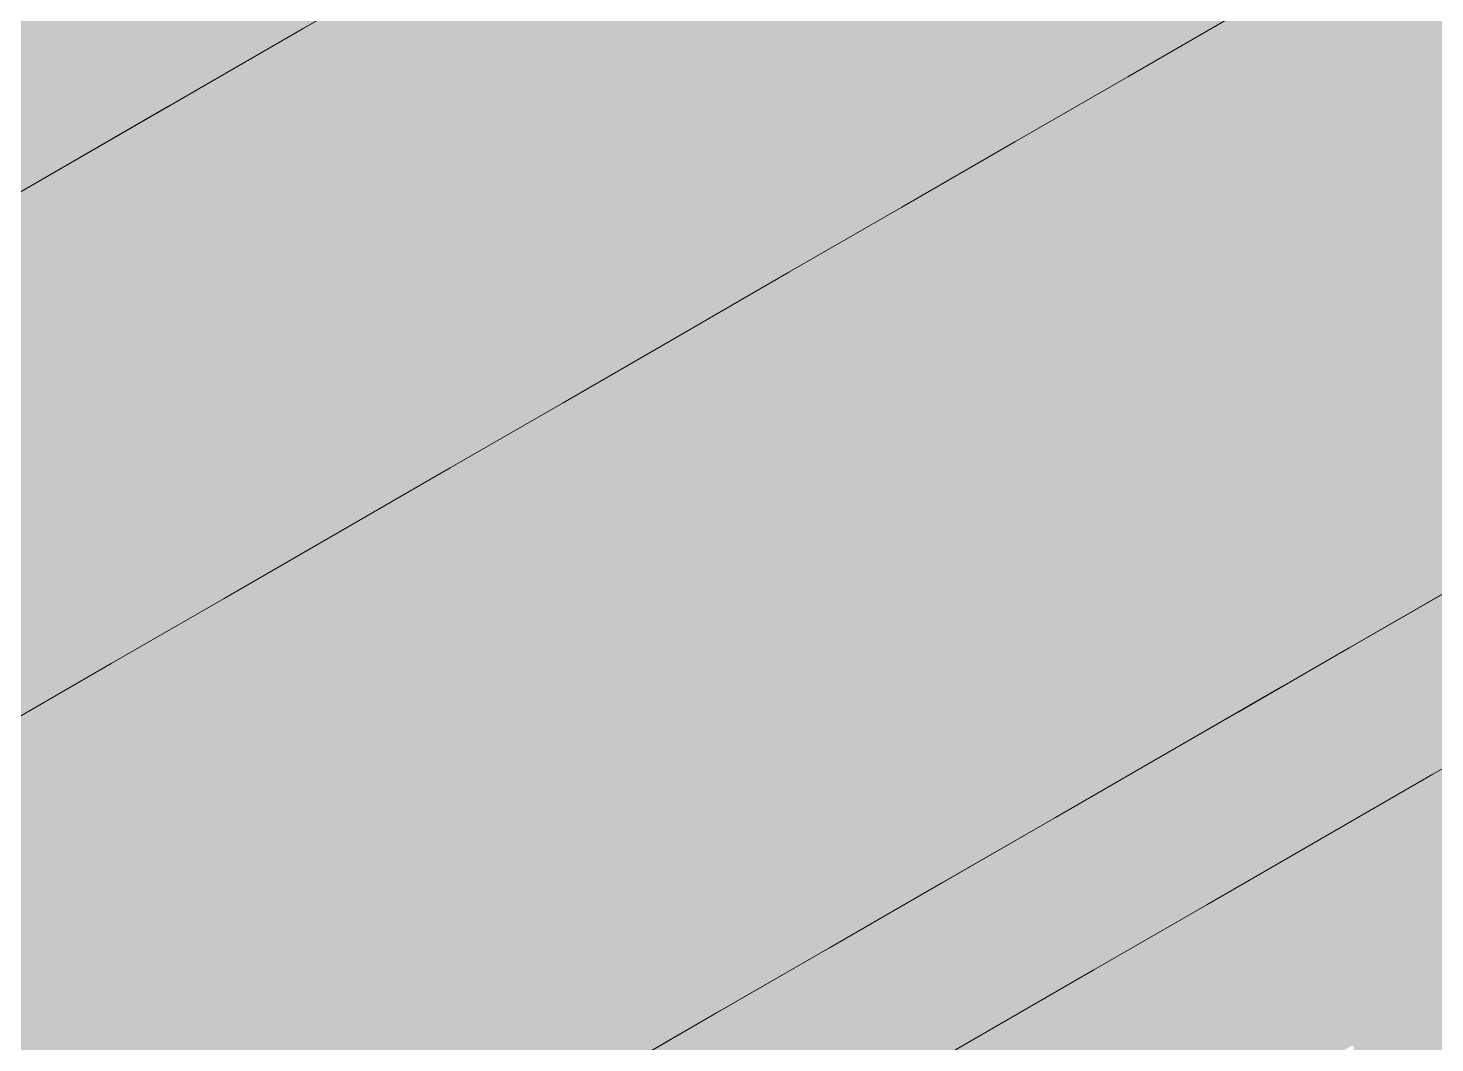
# Model space of a CAD drawing. Header units: metres. Extents: x 0 to 8.41, y 0 to 5.94.
# Drawn here: x 2.4008 to 2.5618, y 2.2805 to 2.3966 of the extents above; entities that cross this region are included whole.
import ezdxf

# ---------------------------------------------------------------- set-up
doc = ezdxf.new("R2010")
doc.units = ezdxf.units.M
doc.header["$LTSCALE"] = 0.25
doc.layers.add('ISO-3D', color=7, linetype='CONTINUOUS', lineweight=13)
doc.layers.add('ISO-3D-ARISTAS', color=250, linetype='CONTINUOUS', lineweight=13)

msp = doc.modelspace()

# ---------------------------------------------------------------- linework, layer by layer
at = {"layer": 'ISO-3D', "true_color": 0x7f7e7a}
for points in [[(2.51384, 2.40367), (2.50114, 2.39633), (2.51384, 2.41867), (2.50114, 2.41133)], [(2.42493, 2.39733), (2.41222, 2.39), (2.42493, 2.41233), (2.41222, 2.405)], [(2.45033, 2.397), (2.43763, 2.38967), (2.45033, 2.412), (2.43763, 2.40467)], [(2.47573, 2.39667), (2.46303, 2.38933), (2.47573, 2.41167), (2.46303, 2.40433)], [(2.50114, 2.39633), (2.48843, 2.389), (2.50114, 2.41133), (2.48843, 2.404)], [(2.52654, 2.39671), (2.51384, 2.38938), (2.52654, 2.411), (2.51384, 2.40367)], [(2.55194, 2.3971), (2.53924, 2.38976), (2.55194, 2.41138), (2.53924, 2.40405)], [(2.41222, 2.39), (2.39952, 2.38267), (2.41222, 2.405), (2.39952, 2.39767)], [(2.43763, 2.38967), (2.42493, 2.38233), (2.43763, 2.40467), (2.42493, 2.39733)], [(2.46303, 2.38933), (2.45033, 2.382), (2.46303, 2.40433), (2.45033, 2.397)], [(2.48843, 2.389), (2.47573, 2.38167), (2.48843, 2.404), (2.47573, 2.39667)], [(2.51384, 2.38938), (2.50114, 2.38205), (2.51384, 2.40367), (2.50114, 2.39633)], [(2.53924, 2.38976), (2.52654, 2.38243), (2.53924, 2.40405), (2.52654, 2.39671)], [(2.56464, 2.39014), (2.55194, 2.38281), (2.56464, 2.40443), (2.55194, 2.3971)], [(2.42493, 2.38233), (2.41222, 2.375), (2.42493, 2.39733), (2.41222, 2.39)], [(2.45033, 2.382), (2.43763, 2.37467), (2.45033, 2.397), (2.43763, 2.38967)], [(2.47573, 2.38167), (2.46303, 2.37433), (2.47573, 2.39667), (2.46303, 2.38933)], [(2.50114, 2.38205), (2.48843, 2.37471), (2.50114, 2.39633), (2.48843, 2.389)], [(2.52654, 2.38243), (2.51384, 2.3751), (2.52654, 2.39671), (2.51384, 2.38938)], [(2.55194, 2.38281), (2.53924, 2.37548), (2.55194, 2.3971), (2.53924, 2.38976)], [(2.41222, 2.375), (2.39952, 2.36767), (2.41222, 2.39), (2.39952, 2.38267)], [(2.43763, 2.37467), (2.42493, 2.36733), (2.43763, 2.38967), (2.42493, 2.38233)], [(2.46303, 2.37433), (2.45033, 2.367), (2.46303, 2.38933), (2.45033, 2.382)], [(2.51384, 2.3751), (2.50114, 2.36776), (2.51384, 2.38938), (2.50114, 2.38205)], [(2.53924, 2.37548), (2.52654, 2.36814), (2.53924, 2.38976), (2.52654, 2.38243)], [(2.56464, 2.37586), (2.55194, 2.36852), (2.56464, 2.39014), (2.55194, 2.38281)], [(2.48843, 2.37471), (2.47573, 2.36738), (2.48843, 2.389), (2.47573, 2.38167)], [(2.55194, 2.36852), (2.53924, 2.36119), (2.55194, 2.38281), (2.53924, 2.37548)], [(2.42493, 2.36733), (2.41222, 2.36), (2.42493, 2.38233), (2.41222, 2.375)], [(2.45033, 2.367), (2.43763, 2.35967), (2.45033, 2.382), (2.43763, 2.37467)], [(2.47573, 2.36738), (2.46303, 2.36005), (2.47573, 2.38167), (2.46303, 2.37433)], [(2.50114, 2.36776), (2.48843, 2.36043), (2.50114, 2.38205), (2.48843, 2.37471)], [(2.52654, 2.36814), (2.51384, 2.36081), (2.52654, 2.38243), (2.51384, 2.3751)], [(2.41222, 2.36), (2.39952, 2.35267), (2.41222, 2.375), (2.39952, 2.36767)], [(2.43763, 2.35967), (2.42493, 2.35233), (2.43763, 2.37467), (2.42493, 2.36733)], [(2.48843, 2.36043), (2.47573, 2.3531), (2.48843, 2.37471), (2.47573, 2.36738)], [(2.51384, 2.36081), (2.50114, 2.35348), (2.51384, 2.3751), (2.50114, 2.36776)], [(2.53924, 2.36119), (2.52654, 2.35386), (2.53924, 2.37548), (2.52654, 2.36814)], [(2.56464, 2.36157), (2.55194, 2.35424), (2.56464, 2.37586), (2.55194, 2.36852)], [(2.46303, 2.36005), (2.45033, 2.35271), (2.46303, 2.37433), (2.45033, 2.367)], [(2.52654, 2.35386), (2.51384, 2.34652), (2.52654, 2.36814), (2.51384, 2.36081)], [(2.55194, 2.35424), (2.53924, 2.3469), (2.55194, 2.36852), (2.53924, 2.36119)], [(2.42493, 2.35233), (2.41222, 2.345), (2.42493, 2.36733), (2.41222, 2.36)], [(2.45033, 2.35271), (2.43763, 2.34538), (2.45033, 2.367), (2.43763, 2.35967)], [(2.47573, 2.3531), (2.46303, 2.34576), (2.47573, 2.36738), (2.46303, 2.36005)], [(2.50114, 2.35348), (2.48843, 2.34614), (2.50114, 2.36776), (2.48843, 2.36043)], [(2.48843, 2.34614), (2.47573, 2.33881), (2.48843, 2.36043), (2.47573, 2.3531)], [(2.51384, 2.34652), (2.50114, 2.33919), (2.51384, 2.36081), (2.50114, 2.35348)], [(2.53924, 2.3469), (2.52654, 2.33957), (2.53924, 2.36119), (2.52654, 2.35386)], [(2.56464, 2.34729), (2.55194, 2.33995), (2.56464, 2.36157), (2.55194, 2.35424)], [(2.41222, 2.345), (2.39952, 2.33767), (2.41222, 2.36), (2.39952, 2.35267)], [(2.43763, 2.34538), (2.42493, 2.33805), (2.43763, 2.35967), (2.42493, 2.35233)], [(2.46303, 2.34576), (2.45033, 2.33843), (2.46303, 2.36005), (2.45033, 2.35271)], [(2.52654, 2.33957), (2.51384, 2.33224), (2.52654, 2.35386), (2.51384, 2.34652)], [(2.55194, 2.33995), (2.53924, 2.33262), (2.55194, 2.35424), (2.53924, 2.3469)], [(2.42493, 2.33805), (2.41222, 2.33071), (2.42493, 2.35233), (2.41222, 2.345)], [(2.45033, 2.33843), (2.43763, 2.3311), (2.45033, 2.35271), (2.43763, 2.34538)], [(2.47573, 2.33881), (2.46303, 2.33148), (2.47573, 2.3531), (2.46303, 2.34576)], [(2.50114, 2.33919), (2.48843, 2.33186), (2.50114, 2.35348), (2.48843, 2.34614)], [(2.56464, 2.333), (2.55194, 2.32567), (2.56464, 2.34729), (2.55194, 2.33995)], [(2.46303, 2.33148), (2.45033, 2.32414), (2.46303, 2.34576), (2.45033, 2.33843)], [(2.48843, 2.33186), (2.47573, 2.32452), (2.48843, 2.34614), (2.47573, 2.33881)], [(2.51384, 2.33224), (2.50114, 2.3249), (2.51384, 2.34652), (2.50114, 2.33919)], [(2.53924, 2.33262), (2.52654, 2.32529), (2.53924, 2.3469), (2.52654, 2.33957)], [(2.41222, 2.33071), (2.39952, 2.32338), (2.41222, 2.345), (2.39952, 2.33767)], [(2.43763, 2.3311), (2.42493, 2.32376), (2.43763, 2.34538), (2.42493, 2.33805)], [(2.50114, 2.3249), (2.48843, 2.31757), (2.50114, 2.33919), (2.48843, 2.33186)], [(2.52654, 2.32529), (2.51384, 2.31795), (2.52654, 2.33957), (2.51384, 2.33224)], [(2.55194, 2.32567), (2.53924, 2.31833), (2.55194, 2.33995), (2.53924, 2.33262)], [(2.42493, 2.32376), (2.41222, 2.31643), (2.42493, 2.33805), (2.41222, 2.33071)], [(2.45033, 2.32414), (2.43763, 2.31681), (2.45033, 2.33843), (2.43763, 2.3311)], [(2.47573, 2.32452), (2.46303, 2.31719), (2.47573, 2.33881), (2.46303, 2.33148)], [(2.43763, 2.31681), (2.42493, 2.30948), (2.43763, 2.3311), (2.42493, 2.32376)], [(2.46303, 2.31719), (2.45033, 2.30986), (2.46303, 2.33148), (2.45033, 2.32414)], [(2.48843, 2.31757), (2.47573, 2.31024), (2.48843, 2.33186), (2.47573, 2.32452)], [(2.51384, 2.31795), (2.50114, 2.31062), (2.51384, 2.33224), (2.50114, 2.3249)], [(2.53924, 2.31833), (2.52654, 2.311), (2.53924, 2.33262), (2.52654, 2.32529)], [(2.41222, 2.31643), (2.39952, 2.3091), (2.41222, 2.33071), (2.39952, 2.32338)], [(2.50114, 2.31062), (2.48843, 2.30329), (2.50114, 2.3249), (2.48843, 2.31757)], [(2.52654, 2.311), (2.51384, 2.30367), (2.52654, 2.32529), (2.51384, 2.31795)], [(2.42493, 2.30948), (2.41222, 2.30214), (2.42493, 2.32376), (2.41222, 2.31643)], [(2.45033, 2.30986), (2.43763, 2.30252), (2.45033, 2.32414), (2.43763, 2.31681)], [(2.47573, 2.31024), (2.46303, 2.3029), (2.47573, 2.32452), (2.46303, 2.31719)], [(2.43763, 2.30252), (2.42493, 2.29519), (2.43763, 2.31681), (2.42493, 2.30948)], [(2.46303, 2.3029), (2.45033, 2.29557), (2.46303, 2.31719), (2.45033, 2.30986)], [(2.48843, 2.30329), (2.47573, 2.29595), (2.48843, 2.31757), (2.47573, 2.31024)], [(2.51384, 2.30367), (2.50114, 2.29633), (2.51384, 2.31795), (2.50114, 2.31062)], [(2.41222, 2.30214), (2.39952, 2.29481), (2.41222, 2.31643), (2.39952, 2.3091)], [(2.47573, 2.29595), (2.46303, 2.28862), (2.47573, 2.31024), (2.46303, 2.3029)], [(2.50114, 2.29633), (2.48843, 2.289), (2.50114, 2.31062), (2.48843, 2.30329)], [(2.42493, 2.29519), (2.41222, 2.28786), (2.42493, 2.30948), (2.41222, 2.30214)], [(2.45033, 2.29557), (2.43763, 2.28824), (2.45033, 2.30986), (2.43763, 2.30252)], [(2.41222, 2.28786), (2.39952, 2.28052), (2.41222, 2.30214), (2.39952, 2.29481)], [(2.43763, 2.28824), (2.42493, 2.2809), (2.43763, 2.30252), (2.42493, 2.29519)], [(2.46303, 2.28862), (2.45033, 2.28129), (2.46303, 2.3029), (2.45033, 2.29557)], [(2.48843, 2.289), (2.47573, 2.28167), (2.48843, 2.30329), (2.47573, 2.29595)], [(2.47573, 2.28167), (2.46303, 2.27433), (2.47573, 2.29595), (2.46303, 2.28862)], [(2.42493, 2.2809), (2.41222, 2.27357), (2.42493, 2.29519), (2.41222, 2.28786)], [(2.45033, 2.28129), (2.43763, 2.27395), (2.45033, 2.29557), (2.43763, 2.28824)], [(2.41222, 2.27357), (2.39952, 2.26624), (2.41222, 2.28786), (2.39952, 2.28052)], [(2.43763, 2.27395), (2.42493, 2.26662), (2.43763, 2.28824), (2.42493, 2.2809)], [(2.46303, 2.27433), (2.45033, 2.267), (2.46303, 2.28862), (2.45033, 2.28129)], [(2.45033, 2.267), (2.43763, 2.25967), (2.45033, 2.28129), (2.43763, 2.27395)], [(2.42493, 2.26662), (2.41222, 2.25929), (2.42493, 2.2809), (2.41222, 2.27357)]]:
    msp.add_solid(points, dxfattribs=at)
at = {"layer": 'ISO-3D', "true_color": 0x8e8d88}
for points in [[(2.56541, 2.40011), (2.55248, 2.39264), (2.56541, 2.41344), (2.55248, 2.40598)], [(2.48396, 2.39732), (2.47103, 2.38986), (2.48396, 2.41187), (2.47103, 2.40441)], [(2.50981, 2.39771), (2.49688, 2.39024), (2.50981, 2.41225), (2.49688, 2.40479)], [(2.53566, 2.39809), (2.52274, 2.39062), (2.53566, 2.41263), (2.52274, 2.40517)], [(2.56152, 2.39847), (2.54859, 2.391), (2.56152, 2.41301), (2.54859, 2.40555)], [(2.4581, 2.39694), (2.44518, 2.38948), (2.4581, 2.41149), (2.44518, 2.40402)], [(2.52274, 2.39062), (2.50981, 2.38316), (2.52274, 2.40517), (2.50981, 2.39771)], [(2.54859, 2.391), (2.53566, 2.38354), (2.54859, 2.40555), (2.53566, 2.39809)], [(2.55248, 2.39264), (2.53955, 2.38518), (2.55248, 2.40598), (2.53955, 2.39851)], [(2.57445, 2.39139), (2.56152, 2.38392), (2.57445, 2.40593), (2.56152, 2.39847)], [(2.44518, 2.38948), (2.43225, 2.38202), (2.44518, 2.40402), (2.43225, 2.39656)], [(2.47103, 2.38986), (2.4581, 2.3824), (2.47103, 2.40441), (2.4581, 2.39694)], [(2.49688, 2.39024), (2.48396, 2.38278), (2.49688, 2.40479), (2.48396, 2.39732)], [(2.56541, 2.38677), (2.55248, 2.37931), (2.56541, 2.40011), (2.55248, 2.39264)], [(2.48396, 2.38278), (2.47103, 2.37531), (2.48396, 2.39732), (2.47103, 2.38986)], [(2.50981, 2.38316), (2.49688, 2.3757), (2.50981, 2.39771), (2.49688, 2.39024)], [(2.53566, 2.38354), (2.52274, 2.37608), (2.53566, 2.39809), (2.52274, 2.39062)], [(2.53955, 2.38518), (2.52662, 2.37772), (2.53955, 2.39851), (2.52662, 2.39105)], [(2.56152, 2.38392), (2.54859, 2.37646), (2.56152, 2.39847), (2.54859, 2.391)], [(2.43225, 2.38202), (2.41932, 2.37455), (2.43225, 2.39656), (2.41932, 2.3891)], [(2.4581, 2.3824), (2.44518, 2.37493), (2.4581, 2.39694), (2.44518, 2.38948)], [(2.55248, 2.37931), (2.53955, 2.37185), (2.55248, 2.39264), (2.53955, 2.38518)], [(2.52662, 2.37772), (2.5137, 2.37025), (2.52662, 2.39105), (2.5137, 2.38359)], [(2.54859, 2.37646), (2.53566, 2.369), (2.54859, 2.391), (2.53566, 2.38354)], [(2.57445, 2.37684), (2.56152, 2.36938), (2.57445, 2.39139), (2.56152, 2.38392)], [(2.41932, 2.37455), (2.40639, 2.36709), (2.41932, 2.3891), (2.40639, 2.38163)], [(2.44518, 2.37493), (2.43225, 2.36747), (2.44518, 2.38948), (2.43225, 2.38202)], [(2.47103, 2.37531), (2.4581, 2.36785), (2.47103, 2.38986), (2.4581, 2.3824)], [(2.49688, 2.3757), (2.48396, 2.36823), (2.49688, 2.39024), (2.48396, 2.38278)], [(2.52274, 2.37608), (2.50981, 2.36861), (2.52274, 2.39062), (2.50981, 2.38316)], [(2.56541, 2.37344), (2.55248, 2.36598), (2.56541, 2.38677), (2.55248, 2.37931)], [(2.53955, 2.37185), (2.52662, 2.36438), (2.53955, 2.38518), (2.52662, 2.37772)], [(2.48396, 2.36823), (2.47103, 2.36077), (2.48396, 2.38278), (2.47103, 2.37531)], [(2.50981, 2.36861), (2.49688, 2.36115), (2.50981, 2.38316), (2.49688, 2.3757)], [(2.5137, 2.37025), (2.50077, 2.36279), (2.5137, 2.38359), (2.50077, 2.37612)], [(2.53566, 2.369), (2.52274, 2.36153), (2.53566, 2.38354), (2.52274, 2.37608)], [(2.56152, 2.36938), (2.54859, 2.36191), (2.56152, 2.38392), (2.54859, 2.37646)], [(2.40639, 2.36709), (2.39347, 2.35963), (2.40639, 2.38163), (2.39347, 2.37417)], [(2.43225, 2.36747), (2.41932, 2.36001), (2.43225, 2.38202), (2.41932, 2.37455)], [(2.4581, 2.36785), (2.44518, 2.36039), (2.4581, 2.3824), (2.44518, 2.37493)], [(2.55248, 2.36598), (2.53955, 2.35851), (2.55248, 2.37931), (2.53955, 2.37185)], [(2.52662, 2.36438), (2.5137, 2.35692), (2.52662, 2.37772), (2.5137, 2.37025)], [(2.54859, 2.36191), (2.53566, 2.35445), (2.54859, 2.37646), (2.53566, 2.369)], [(2.57445, 2.36229), (2.56152, 2.35483), (2.57445, 2.37684), (2.56152, 2.36938)], [(2.44518, 2.36039), (2.43225, 2.35292), (2.44518, 2.37493), (2.43225, 2.36747)], [(2.47103, 2.36077), (2.4581, 2.35331), (2.47103, 2.37531), (2.4581, 2.36785)], [(2.49688, 2.36115), (2.48396, 2.35369), (2.49688, 2.3757), (2.48396, 2.36823)], [(2.50077, 2.36279), (2.48784, 2.35533), (2.50077, 2.37612), (2.48784, 2.36866)], [(2.52274, 2.36153), (2.50981, 2.35407), (2.52274, 2.37608), (2.50981, 2.36861)], [(2.41932, 2.36001), (2.40639, 2.35254), (2.41932, 2.37455), (2.40639, 2.36709)], [(2.56541, 2.35915), (2.55248, 2.35169), (2.56541, 2.37344), (2.55248, 2.36598)], [(2.53955, 2.35851), (2.52662, 2.35105), (2.53955, 2.37185), (2.52662, 2.36438)], [(2.5137, 2.35692), (2.50077, 2.34946), (2.5137, 2.37025), (2.50077, 2.36279)], [(2.48396, 2.35369), (2.47103, 2.34622), (2.48396, 2.36823), (2.47103, 2.36077)], [(2.48784, 2.35533), (2.47492, 2.34786), (2.48784, 2.36866), (2.47492, 2.3612)], [(2.50981, 2.35407), (2.49688, 2.34661), (2.50981, 2.36861), (2.49688, 2.36115)], [(2.53566, 2.35445), (2.52274, 2.34699), (2.53566, 2.369), (2.52274, 2.36153)], [(2.56152, 2.35483), (2.54859, 2.34737), (2.56152, 2.36938), (2.54859, 2.36191)], [(2.40639, 2.35254), (2.39347, 2.34508), (2.40639, 2.36709), (2.39347, 2.35963)], [(2.43225, 2.35292), (2.41932, 2.34546), (2.43225, 2.36747), (2.41932, 2.36001)], [(2.4581, 2.35331), (2.44518, 2.34584), (2.4581, 2.36785), (2.44518, 2.36039)], [(2.55248, 2.35169), (2.53955, 2.34423), (2.55248, 2.36598), (2.53955, 2.35851)], [(2.52662, 2.35105), (2.5137, 2.34359), (2.52662, 2.36438), (2.5137, 2.35692)], [(2.50077, 2.34946), (2.48784, 2.34199), (2.50077, 2.36279), (2.48784, 2.35533)], [(2.54859, 2.34737), (2.53566, 2.3399), (2.54859, 2.36191), (2.53566, 2.35445)], [(2.57445, 2.34775), (2.56152, 2.34029), (2.57445, 2.36229), (2.56152, 2.35483)], [(2.44518, 2.34584), (2.43225, 2.33838), (2.44518, 2.36039), (2.43225, 2.35292)], [(2.47103, 2.34622), (2.4581, 2.33876), (2.47103, 2.36077), (2.4581, 2.35331)], [(2.47492, 2.34786), (2.46199, 2.3404), (2.47492, 2.3612), (2.46199, 2.35373)], [(2.49688, 2.34661), (2.48396, 2.33914), (2.49688, 2.36115), (2.48396, 2.35369)], [(2.52274, 2.34699), (2.50981, 2.33952), (2.52274, 2.36153), (2.50981, 2.35407)], [(2.41932, 2.34546), (2.40639, 2.338), (2.41932, 2.36001), (2.40639, 2.35254)], [(2.53955, 2.34423), (2.52662, 2.33676), (2.53955, 2.35851), (2.52662, 2.35105)], [(2.56541, 2.34487), (2.55248, 2.3374), (2.56541, 2.35915), (2.55248, 2.35169)], [(2.5137, 2.34359), (2.50077, 2.33612), (2.5137, 2.35692), (2.50077, 2.34946)], [(2.48784, 2.34199), (2.47492, 2.33453), (2.48784, 2.35533), (2.47492, 2.34786)], [(2.46199, 2.3404), (2.44906, 2.33293), (2.46199, 2.35373), (2.44906, 2.34627)], [(2.48396, 2.33914), (2.47103, 2.33168), (2.48396, 2.35369), (2.47103, 2.34622)], [(2.50981, 2.33952), (2.49688, 2.33206), (2.50981, 2.35407), (2.49688, 2.34661)], [(2.53566, 2.3399), (2.52274, 2.33244), (2.53566, 2.35445), (2.52274, 2.34699)], [(2.56152, 2.34029), (2.54859, 2.33282), (2.56152, 2.35483), (2.54859, 2.34737)], [(2.40639, 2.338), (2.39347, 2.33053), (2.40639, 2.35254), (2.39347, 2.34508)], [(2.43225, 2.33838), (2.41932, 2.33092), (2.43225, 2.35292), (2.41932, 2.34546)], [(2.4581, 2.33876), (2.44518, 2.3313), (2.4581, 2.35331), (2.44518, 2.34584)], [(2.52662, 2.33676), (2.5137, 2.3293), (2.52662, 2.35105), (2.5137, 2.34359)], [(2.55248, 2.3374), (2.53955, 2.32994), (2.55248, 2.35169), (2.53955, 2.34423)], [(2.50077, 2.33612), (2.48784, 2.32866), (2.50077, 2.34946), (2.48784, 2.34199)], [(2.47492, 2.33453), (2.46199, 2.32707), (2.47492, 2.34786), (2.46199, 2.3404)], [(2.54859, 2.33282), (2.53566, 2.32536), (2.54859, 2.34737), (2.53566, 2.3399)], [(2.57445, 2.3332), (2.56152, 2.32574), (2.57445, 2.34775), (2.56152, 2.34029)], [(2.44518, 2.3313), (2.43225, 2.32383), (2.44518, 2.34584), (2.43225, 2.33838)], [(2.44906, 2.33293), (2.43614, 2.32547), (2.44906, 2.34627), (2.43614, 2.3388)], [(2.47103, 2.33168), (2.4581, 2.32422), (2.47103, 2.34622), (2.4581, 2.33876)], [(2.49688, 2.33206), (2.48396, 2.3246), (2.49688, 2.34661), (2.48396, 2.33914)], [(2.52274, 2.33244), (2.50981, 2.32498), (2.52274, 2.34699), (2.50981, 2.33952)], [(2.41932, 2.33092), (2.40639, 2.32345), (2.41932, 2.34546), (2.40639, 2.338)], [(2.53955, 2.32994), (2.52662, 2.32248), (2.53955, 2.34423), (2.52662, 2.33676)], [(2.56541, 2.33058), (2.55248, 2.32312), (2.56541, 2.34487), (2.55248, 2.3374)], [(2.5137, 2.3293), (2.50077, 2.32184), (2.5137, 2.34359), (2.50077, 2.33612)], [(2.48784, 2.32866), (2.47492, 2.3212), (2.48784, 2.34199), (2.47492, 2.33453)], [(2.46199, 2.32707), (2.44906, 2.3196), (2.46199, 2.3404), (2.44906, 2.33293)], [(2.50981, 2.32498), (2.49688, 2.31751), (2.50981, 2.33952), (2.49688, 2.33206)], [(2.53566, 2.32536), (2.52274, 2.3179), (2.53566, 2.3399), (2.52274, 2.33244)], [(2.56152, 2.32574), (2.54859, 2.31828), (2.56152, 2.34029), (2.54859, 2.33282)], [(2.40639, 2.32345), (2.39347, 2.31599), (2.40639, 2.338), (2.39347, 2.33053)], [(2.43225, 2.32383), (2.41932, 2.31637), (2.43225, 2.33838), (2.41932, 2.33092)], [(2.43614, 2.32547), (2.42321, 2.31801), (2.43614, 2.3388), (2.42321, 2.33134)], [(2.4581, 2.32422), (2.44518, 2.31675), (2.4581, 2.33876), (2.44518, 2.3313)], [(2.48396, 2.3246), (2.47103, 2.31713), (2.48396, 2.33914), (2.47103, 2.33168)], [(2.50077, 2.32184), (2.48784, 2.31437), (2.50077, 2.33612), (2.48784, 2.32866)], [(2.52662, 2.32248), (2.5137, 2.31501), (2.52662, 2.33676), (2.5137, 2.3293)], [(2.55248, 2.32312), (2.53955, 2.31566), (2.55248, 2.3374), (2.53955, 2.32994)], [(2.47492, 2.3212), (2.46199, 2.31373), (2.47492, 2.33453), (2.46199, 2.32707)], [(2.44906, 2.3196), (2.43614, 2.31214), (2.44906, 2.33293), (2.43614, 2.32547)], [(2.54859, 2.31828), (2.53566, 2.31081), (2.54859, 2.33282), (2.53566, 2.32536)], [(2.57445, 2.31866), (2.56152, 2.3112), (2.57445, 2.3332), (2.56152, 2.32574)], [(2.42321, 2.31801), (2.41028, 2.31054), (2.42321, 2.33134), (2.41028, 2.32388)], [(2.44518, 2.31675), (2.43225, 2.30929), (2.44518, 2.3313), (2.43225, 2.32383)], [(2.47103, 2.31713), (2.4581, 2.30967), (2.47103, 2.33168), (2.4581, 2.32422)], [(2.49688, 2.31751), (2.48396, 2.31005), (2.49688, 2.33206), (2.48396, 2.3246)], [(2.52274, 2.3179), (2.50981, 2.31043), (2.52274, 2.33244), (2.50981, 2.32498)], [(2.41932, 2.31637), (2.40639, 2.30891), (2.41932, 2.33092), (2.40639, 2.32345)], [(2.53955, 2.31566), (2.52662, 2.30819), (2.53955, 2.32994), (2.52662, 2.32248)], [(2.56541, 2.3163), (2.55248, 2.30883), (2.56541, 2.33058), (2.55248, 2.32312)], [(2.48784, 2.31437), (2.47492, 2.30691), (2.48784, 2.32866), (2.47492, 2.3212)], [(2.5137, 2.31501), (2.50077, 2.30755), (2.5137, 2.3293), (2.50077, 2.32184)], [(2.46199, 2.31373), (2.44906, 2.30627), (2.46199, 2.32707), (2.44906, 2.3196)], [(2.43614, 2.31214), (2.42321, 2.30467), (2.43614, 2.32547), (2.42321, 2.31801)], [(2.50981, 2.31043), (2.49688, 2.30297), (2.50981, 2.32498), (2.49688, 2.31751)], [(2.53566, 2.31081), (2.52274, 2.30335), (2.53566, 2.32536), (2.52274, 2.3179)], [(2.56152, 2.3112), (2.54859, 2.30373), (2.56152, 2.32574), (2.54859, 2.31828)], [(2.40639, 2.30891), (2.39347, 2.30144), (2.40639, 2.32345), (2.39347, 2.31599)], [(2.41028, 2.31054), (2.39735, 2.30308), (2.41028, 2.32388), (2.39735, 2.31641)], [(2.43225, 2.30929), (2.41932, 2.30182), (2.43225, 2.32383), (2.41932, 2.31637)], [(2.4581, 2.30967), (2.44518, 2.30221), (2.4581, 2.32422), (2.44518, 2.31675)], [(2.48396, 2.31005), (2.47103, 2.30259), (2.48396, 2.3246), (2.47103, 2.31713)], [(2.55248, 2.30883), (2.53955, 2.30137), (2.55248, 2.32312), (2.53955, 2.31566)], [(2.50077, 2.30755), (2.48784, 2.30009), (2.50077, 2.32184), (2.48784, 2.31437)], [(2.52662, 2.30819), (2.5137, 2.30073), (2.52662, 2.32248), (2.5137, 2.31501)], [(2.47492, 2.30691), (2.46199, 2.29945), (2.47492, 2.3212), (2.46199, 2.31373)], [(2.44906, 2.30627), (2.43614, 2.2988), (2.44906, 2.3196), (2.43614, 2.31214)], [(2.54859, 2.30373), (2.53566, 2.29627), (2.54859, 2.31828), (2.53566, 2.31081)], [(2.42321, 2.30467), (2.41028, 2.29721), (2.42321, 2.31801), (2.41028, 2.31054)], [(2.44518, 2.30221), (2.43225, 2.29474), (2.44518, 2.31675), (2.43225, 2.30929)], [(2.47103, 2.30259), (2.4581, 2.29512), (2.47103, 2.31713), (2.4581, 2.30967)], [(2.49688, 2.30297), (2.48396, 2.29551), (2.49688, 2.31751), (2.48396, 2.31005)], [(2.52274, 2.30335), (2.50981, 2.29589), (2.52274, 2.3179), (2.50981, 2.31043)], [(2.41932, 2.30182), (2.40639, 2.29436), (2.41932, 2.31637), (2.40639, 2.30891)], [(2.5137, 2.30073), (2.50077, 2.29326), (2.5137, 2.31501), (2.50077, 2.30755)], [(2.53955, 2.30137), (2.52662, 2.29391), (2.53955, 2.31566), (2.52662, 2.30819)], [(2.56541, 2.30201), (2.55248, 2.29455), (2.56541, 2.3163), (2.55248, 2.30883)], [(2.46199, 2.29945), (2.44906, 2.29198), (2.46199, 2.31373), (2.44906, 2.30627)], [(2.48784, 2.30009), (2.47492, 2.29262), (2.48784, 2.31437), (2.47492, 2.30691)], [(2.43614, 2.2988), (2.42321, 2.29134), (2.43614, 2.31214), (2.42321, 2.30467)], [(2.41028, 2.29721), (2.39735, 2.28975), (2.41028, 2.31054), (2.39735, 2.30308)], [(2.50981, 2.29589), (2.49688, 2.28842), (2.50981, 2.31043), (2.49688, 2.30297)], [(2.53566, 2.29627), (2.52274, 2.2888), (2.53566, 2.31081), (2.52274, 2.30335)], [(2.40639, 2.29436), (2.39347, 2.2869), (2.40639, 2.30891), (2.39347, 2.30144)], [(2.43225, 2.29474), (2.41932, 2.28728), (2.43225, 2.30929), (2.41932, 2.30182)], [(2.4581, 2.29512), (2.44518, 2.28766), (2.4581, 2.30967), (2.44518, 2.30221)], [(2.48396, 2.29551), (2.47103, 2.28804), (2.48396, 2.31005), (2.47103, 2.30259)], [(2.55248, 2.29455), (2.53955, 2.28708), (2.55248, 2.30883), (2.53955, 2.30137)], [(2.50077, 2.29326), (2.48784, 2.2858), (2.50077, 2.30755), (2.48784, 2.30009)], [(2.52662, 2.29391), (2.5137, 2.28644), (2.52662, 2.30819), (2.5137, 2.30073)], [(2.44906, 2.29198), (2.43614, 2.28452), (2.44906, 2.30627), (2.43614, 2.2988)], [(2.47492, 2.29262), (2.46199, 2.28516), (2.47492, 2.30691), (2.46199, 2.29945)], [(2.42321, 2.29134), (2.41028, 2.28388), (2.42321, 2.30467), (2.41028, 2.29721)], [(2.44518, 2.28766), (2.43225, 2.2802), (2.44518, 2.30221), (2.43225, 2.29474)], [(2.47103, 2.28804), (2.4581, 2.28058), (2.47103, 2.30259), (2.4581, 2.29512)], [(2.49688, 2.28842), (2.48396, 2.28096), (2.49688, 2.30297), (2.48396, 2.29551)], [(2.52274, 2.2888), (2.50981, 2.28134), (2.52274, 2.30335), (2.50981, 2.29589)], [(2.41932, 2.28728), (2.40639, 2.27982), (2.41932, 2.30182), (2.40639, 2.29436)], [(2.5137, 2.28644), (2.50077, 2.27898), (2.5137, 2.30073), (2.50077, 2.29326)], [(2.53955, 2.28708), (2.52662, 2.27962), (2.53955, 2.30137), (2.52662, 2.29391)], [(2.56541, 2.28772), (2.55248, 2.28026), (2.56541, 2.30201), (2.55248, 2.29455)], [(2.46199, 2.28516), (2.44906, 2.2777), (2.46199, 2.29945), (2.44906, 2.29198)], [(2.48784, 2.2858), (2.47492, 2.27834), (2.48784, 2.30009), (2.47492, 2.29262)], [(2.43614, 2.28452), (2.42321, 2.27706), (2.43614, 2.2988), (2.42321, 2.29134)], [(2.41028, 2.28388), (2.39735, 2.27641), (2.41028, 2.29721), (2.39735, 2.28975)], [(2.50981, 2.28134), (2.49688, 2.27388), (2.50981, 2.29589), (2.49688, 2.28842)], [(2.40639, 2.27982), (2.39347, 2.27235), (2.40639, 2.29436), (2.39347, 2.2869)], [(2.43225, 2.2802), (2.41932, 2.27273), (2.43225, 2.29474), (2.41932, 2.28728)], [(2.4581, 2.28058), (2.44518, 2.27312), (2.4581, 2.29512), (2.44518, 2.28766)], [(2.48396, 2.28096), (2.47103, 2.2735), (2.48396, 2.29551), (2.47103, 2.28804)], [(2.55248, 2.28026), (2.53955, 2.2728), (2.55248, 2.29455), (2.53955, 2.28708)], [(2.47492, 2.27834), (2.46199, 2.27087), (2.47492, 2.29262), (2.46199, 2.28516)], [(2.50077, 2.27898), (2.48784, 2.27152), (2.50077, 2.29326), (2.48784, 2.2858)], [(2.52662, 2.27962), (2.5137, 2.27216), (2.52662, 2.29391), (2.5137, 2.28644)], [(2.42321, 2.27706), (2.41028, 2.26959), (2.42321, 2.29134), (2.41028, 2.28388)], [(2.44906, 2.2777), (2.43614, 2.27023), (2.44906, 2.29198), (2.43614, 2.28452)], [(2.44518, 2.27312), (2.43225, 2.26565), (2.44518, 2.28766), (2.43225, 2.2802)], [(2.47103, 2.2735), (2.4581, 2.26603), (2.47103, 2.28804), (2.4581, 2.28058)], [(2.49688, 2.27388), (2.48396, 2.26641), (2.49688, 2.28842), (2.48396, 2.28096)], [(2.56541, 2.27344), (2.55248, 2.26598), (2.56541, 2.28772), (2.55248, 2.28026)], [(2.41932, 2.27273), (2.40639, 2.26527), (2.41932, 2.28728), (2.40639, 2.27982)], [(2.5137, 2.27216), (2.50077, 2.26469), (2.5137, 2.28644), (2.50077, 2.27898)], [(2.53955, 2.2728), (2.52662, 2.26533), (2.53955, 2.28708), (2.52662, 2.27962)], [(2.43614, 2.27023), (2.42321, 2.26277), (2.43614, 2.28452), (2.42321, 2.27706)], [(2.46199, 2.27087), (2.44906, 2.26341), (2.46199, 2.28516), (2.44906, 2.2777)], [(2.48784, 2.27152), (2.47492, 2.26405), (2.48784, 2.2858), (2.47492, 2.27834)], [(2.41028, 2.26959), (2.39735, 2.26213), (2.41028, 2.28388), (2.39735, 2.27641)], [(2.4581, 2.26603), (2.44518, 2.25857), (2.4581, 2.28058), (2.44518, 2.27312)], [(2.48396, 2.26641), (2.47103, 2.25895), (2.48396, 2.28096), (2.47103, 2.2735)]]:
    msp.add_solid(points, dxfattribs=at)
at = {"layer": 'ISO-3D', "true_color": 0xb0aea8}
for points in [[(2.5051, 2.41005), (2.51747, 2.4029), (2.49239, 2.40271), (2.50477, 2.39557)], [(2.53017, 2.41024), (2.54254, 2.4031), (2.51747, 2.4029), (2.52984, 2.39576)], [(2.55524, 2.41043), (2.56761, 2.40329), (2.54254, 2.4031), (2.55491, 2.39595)], [(2.45495, 2.40967), (2.46732, 2.40252), (2.44225, 2.40233), (2.45462, 2.39519)], [(2.48002, 2.40986), (2.49239, 2.40271), (2.46732, 2.40252), (2.47969, 2.39538)], [(2.44225, 2.40233), (2.45462, 2.39519), (2.42954, 2.395), (2.44192, 2.38786)], [(2.46732, 2.40252), (2.47969, 2.39538), (2.45462, 2.39519), (2.46699, 2.38805)], [(2.49239, 2.40271), (2.50477, 2.39557), (2.47969, 2.39538), (2.49206, 2.38824)], [(2.51747, 2.4029), (2.52984, 2.39576), (2.50477, 2.39557), (2.51714, 2.38843)], [(2.54254, 2.4031), (2.55491, 2.39595), (2.52984, 2.39576), (2.54221, 2.38862)], [(2.56761, 2.40329), (2.57999, 2.39614), (2.55491, 2.39595), (2.56728, 2.38881)], [(2.50477, 2.39557), (2.51714, 2.38843), (2.49206, 2.38824), (2.50444, 2.3811)], [(2.52984, 2.39576), (2.54221, 2.38862), (2.51714, 2.38843), (2.52951, 2.38129)], [(2.55491, 2.39595), (2.56728, 2.38881), (2.54221, 2.38862), (2.55458, 2.38148)], [(2.42954, 2.395), (2.44192, 2.38786), (2.41684, 2.38767), (2.42921, 2.38052)], [(2.45462, 2.39519), (2.46699, 2.38805), (2.44192, 2.38786), (2.45429, 2.38071)], [(2.47969, 2.39538), (2.49206, 2.38824), (2.46699, 2.38805), (2.47936, 2.3809)], [(2.41684, 2.38767), (2.42921, 2.38052), (2.40414, 2.38033), (2.41651, 2.37319)], [(2.44192, 2.38786), (2.45429, 2.38071), (2.42921, 2.38052), (2.44159, 2.37338)], [(2.46699, 2.38805), (2.47936, 2.3809), (2.45429, 2.38071), (2.46666, 2.37357)], [(2.49206, 2.38824), (2.50444, 2.3811), (2.47936, 2.3809), (2.49173, 2.37376)], [(2.51714, 2.38843), (2.52951, 2.38129), (2.50444, 2.3811), (2.51681, 2.37395)], [(2.54221, 2.38862), (2.55458, 2.38148), (2.52951, 2.38129), (2.54188, 2.37414)], [(2.56728, 2.38881), (2.57966, 2.38167), (2.55458, 2.38148), (2.56695, 2.37433)], [(2.50444, 2.3811), (2.51681, 2.37395), (2.49173, 2.37376), (2.50411, 2.36662)], [(2.52951, 2.38129), (2.54188, 2.37414), (2.51681, 2.37395), (2.52918, 2.36681)], [(2.55458, 2.38148), (2.56695, 2.37433), (2.54188, 2.37414), (2.55425, 2.367)], [(2.40414, 2.38033), (2.41651, 2.37319), (2.39144, 2.373), (2.40381, 2.36586)], [(2.42921, 2.38052), (2.44159, 2.37338), (2.41651, 2.37319), (2.42888, 2.36605)], [(2.45429, 2.38071), (2.46666, 2.37357), (2.44159, 2.37338), (2.45396, 2.36624)], [(2.47936, 2.3809), (2.49173, 2.37376), (2.46666, 2.37357), (2.47903, 2.36643)], [(2.39144, 2.373), (2.40381, 2.36586), (2.37874, 2.36567), (2.39111, 2.35852)], [(2.41651, 2.37319), (2.42888, 2.36605), (2.40381, 2.36586), (2.41618, 2.35871)], [(2.44159, 2.37338), (2.45396, 2.36624), (2.42888, 2.36605), (2.44126, 2.3589)], [(2.46666, 2.37357), (2.47903, 2.36643), (2.45396, 2.36624), (2.46633, 2.3591)], [(2.49173, 2.37376), (2.50411, 2.36662), (2.47903, 2.36643), (2.4914, 2.35929)], [(2.51681, 2.37395), (2.52918, 2.36681), (2.50411, 2.36662), (2.51648, 2.35948)], [(2.54188, 2.37414), (2.55425, 2.367), (2.52918, 2.36681), (2.54155, 2.35967)], [(2.56695, 2.37433), (2.57933, 2.36719), (2.55425, 2.367), (2.56662, 2.35986)], [(2.50411, 2.36662), (2.51648, 2.35948), (2.4914, 2.35929), (2.50378, 2.35214)], [(2.52918, 2.36681), (2.54155, 2.35967), (2.51648, 2.35948), (2.52885, 2.35233)], [(2.55425, 2.367), (2.56662, 2.35986), (2.54155, 2.35967), (2.55392, 2.35252)], [(2.40381, 2.36586), (2.41618, 2.35871), (2.39111, 2.35852), (2.40348, 2.35138)], [(2.42888, 2.36605), (2.44126, 2.3589), (2.41618, 2.35871), (2.42856, 2.35157)], [(2.45396, 2.36624), (2.46633, 2.3591), (2.44126, 2.3589), (2.45363, 2.35176)], [(2.47903, 2.36643), (2.4914, 2.35929), (2.46633, 2.3591), (2.4787, 2.35195)], [(2.39111, 2.35852), (2.40348, 2.35138), (2.37841, 2.35119), (2.39078, 2.34405)], [(2.41618, 2.35871), (2.42856, 2.35157), (2.40348, 2.35138), (2.41585, 2.34424)], [(2.44126, 2.3589), (2.45363, 2.35176), (2.42856, 2.35157), (2.44093, 2.34443)], [(2.46633, 2.3591), (2.4787, 2.35195), (2.45363, 2.35176), (2.466, 2.34462)], [(2.4914, 2.35929), (2.50378, 2.35214), (2.4787, 2.35195), (2.49107, 2.34481)], [(2.51648, 2.35948), (2.52885, 2.35233), (2.50378, 2.35214), (2.51615, 2.345)], [(2.54155, 2.35967), (2.55392, 2.35252), (2.52885, 2.35233), (2.54122, 2.34519)], [(2.56662, 2.35986), (2.579, 2.35271), (2.55392, 2.35252), (2.56629, 2.34538)], [(2.50378, 2.35214), (2.51615, 2.345), (2.49107, 2.34481), (2.50345, 2.33767)], [(2.52885, 2.35233), (2.54122, 2.34519), (2.51615, 2.345), (2.52852, 2.33786)], [(2.55392, 2.35252), (2.56629, 2.34538), (2.54122, 2.34519), (2.55359, 2.33805)], [(2.40348, 2.35138), (2.41585, 2.34424), (2.39078, 2.34405), (2.40315, 2.3369)], [(2.42856, 2.35157), (2.44093, 2.34443), (2.41585, 2.34424), (2.42823, 2.3371)], [(2.45363, 2.35176), (2.466, 2.34462), (2.44093, 2.34443), (2.4533, 2.33729)], [(2.4787, 2.35195), (2.49107, 2.34481), (2.466, 2.34462), (2.47837, 2.33748)], [(2.39078, 2.34405), (2.40315, 2.3369), (2.37808, 2.33671), (2.39045, 2.32957)], [(2.41585, 2.34424), (2.42823, 2.3371), (2.40315, 2.3369), (2.41552, 2.32976)], [(2.44093, 2.34443), (2.4533, 2.33729), (2.42823, 2.3371), (2.4406, 2.32995)], [(2.466, 2.34462), (2.47837, 2.33748), (2.4533, 2.33729), (2.46567, 2.33014)], [(2.49107, 2.34481), (2.50345, 2.33767), (2.47837, 2.33748), (2.49074, 2.33033)], [(2.51615, 2.345), (2.52852, 2.33786), (2.50345, 2.33767), (2.51582, 2.33052)], [(2.54122, 2.34519), (2.55359, 2.33805), (2.52852, 2.33786), (2.54089, 2.33071)], [(2.56629, 2.34538), (2.57867, 2.33824), (2.55359, 2.33805), (2.56596, 2.3309)], [(2.50345, 2.33767), (2.51582, 2.33052), (2.49074, 2.33033), (2.50312, 2.32319)], [(2.52852, 2.33786), (2.54089, 2.33071), (2.51582, 2.33052), (2.52819, 2.32338)], [(2.55359, 2.33805), (2.56596, 2.3309), (2.54089, 2.33071), (2.55326, 2.32357)], [(2.40315, 2.3369), (2.41552, 2.32976), (2.39045, 2.32957), (2.40282, 2.32243)], [(2.42823, 2.3371), (2.4406, 2.32995), (2.41552, 2.32976), (2.4279, 2.32262)], [(2.4533, 2.33729), (2.46567, 2.33014), (2.4406, 2.32995), (2.45297, 2.32281)], [(2.47837, 2.33748), (2.49074, 2.33033), (2.46567, 2.33014), (2.47804, 2.323)], [(2.57005, 2.33612), (2.57871, 2.33112), (2.55713, 2.32866), (2.56579, 2.32366)], [(2.39045, 2.32957), (2.40282, 2.32243), (2.37775, 2.32224), (2.39012, 2.3151)], [(2.41552, 2.32976), (2.4279, 2.32262), (2.40282, 2.32243), (2.41519, 2.31529)], [(2.4406, 2.32995), (2.45297, 2.32281), (2.4279, 2.32262), (2.44027, 2.31548)], [(2.46567, 2.33014), (2.47804, 2.323), (2.45297, 2.32281), (2.46534, 2.31567)], [(2.49074, 2.33033), (2.50312, 2.32319), (2.47804, 2.323), (2.49041, 2.31586)], [(2.51582, 2.33052), (2.52819, 2.32338), (2.50312, 2.32319), (2.51549, 2.31605)], [(2.54089, 2.33071), (2.55326, 2.32357), (2.52819, 2.32338), (2.54056, 2.31624)], [(2.56596, 2.3309), (2.57834, 2.32376), (2.55326, 2.32357), (2.56563, 2.31643)], [(2.55713, 2.32866), (2.56579, 2.32366), (2.5442, 2.3212), (2.55286, 2.3162)], [(2.50312, 2.32319), (2.51549, 2.31605), (2.49041, 2.31586), (2.50279, 2.30871)], [(2.52819, 2.32338), (2.54056, 2.31624), (2.51549, 2.31605), (2.52786, 2.3089)], [(2.55326, 2.32357), (2.56563, 2.31643), (2.54056, 2.31624), (2.55293, 2.3091)], [(2.56579, 2.32366), (2.57445, 2.31866), (2.55286, 2.3162), (2.56152, 2.3112)], [(2.40282, 2.32243), (2.41519, 2.31529), (2.39012, 2.3151), (2.40249, 2.30795)], [(2.4279, 2.32262), (2.44027, 2.31548), (2.41519, 2.31529), (2.42757, 2.30814)], [(2.45297, 2.32281), (2.46534, 2.31567), (2.44027, 2.31548), (2.45264, 2.30833)], [(2.47804, 2.323), (2.49041, 2.31586), (2.46534, 2.31567), (2.47771, 2.30852)], [(2.5442, 2.3212), (2.55286, 2.3162), (2.53127, 2.31373), (2.53993, 2.30873)], [(2.39012, 2.3151), (2.40249, 2.30795), (2.37742, 2.30776), (2.38979, 2.30062)], [(2.41519, 2.31529), (2.42757, 2.30814), (2.40249, 2.30795), (2.41486, 2.30081)], [(2.44027, 2.31548), (2.45264, 2.30833), (2.42757, 2.30814), (2.43994, 2.301)], [(2.46534, 2.31567), (2.47771, 2.30852), (2.45264, 2.30833), (2.46501, 2.30119)], [(2.49041, 2.31586), (2.50279, 2.30871), (2.47771, 2.30852), (2.49008, 2.30138)], [(2.51549, 2.31605), (2.52786, 2.3089), (2.50279, 2.30871), (2.51516, 2.30157)], [(2.54056, 2.31624), (2.55293, 2.3091), (2.52786, 2.3089), (2.54023, 2.30176)], [(2.55286, 2.3162), (2.56152, 2.3112), (2.53993, 2.30873), (2.54859, 2.30373)], [(2.56563, 2.31643), (2.57801, 2.30929), (2.55293, 2.3091), (2.5653, 2.30195)], [(2.53127, 2.31373), (2.53993, 2.30873), (2.51834, 2.30627), (2.527, 2.30127)], [(2.50279, 2.30871), (2.51516, 2.30157), (2.49008, 2.30138), (2.50246, 2.29424)], [(2.52786, 2.3089), (2.54023, 2.30176), (2.51516, 2.30157), (2.52753, 2.29443)], [(2.53993, 2.30873), (2.54859, 2.30373), (2.527, 2.30127), (2.53566, 2.29627)], [(2.55293, 2.3091), (2.5653, 2.30195), (2.54023, 2.30176), (2.5526, 2.29462)], [(2.40249, 2.30795), (2.41486, 2.30081), (2.38979, 2.30062), (2.40216, 2.29348)], [(2.42757, 2.30814), (2.43994, 2.301), (2.41486, 2.30081), (2.42724, 2.29367)], [(2.45264, 2.30833), (2.46501, 2.30119), (2.43994, 2.301), (2.45231, 2.29386)], [(2.47771, 2.30852), (2.49008, 2.30138), (2.46501, 2.30119), (2.47738, 2.29405)], [(2.51834, 2.30627), (2.527, 2.30127), (2.50542, 2.2988), (2.51408, 2.2938)], [(2.38979, 2.30062), (2.40216, 2.29348), (2.37709, 2.29329), (2.38946, 2.28614)], [(2.41486, 2.30081), (2.42724, 2.29367), (2.40216, 2.29348), (2.41453, 2.28633)], [(2.43994, 2.301), (2.45231, 2.29386), (2.42724, 2.29367), (2.43961, 2.28652)], [(2.46501, 2.30119), (2.47738, 2.29405), (2.45231, 2.29386), (2.46468, 2.28671)], [(2.49008, 2.30138), (2.50246, 2.29424), (2.47738, 2.29405), (2.48975, 2.2869)], [(2.51516, 2.30157), (2.52753, 2.29443), (2.50246, 2.29424), (2.51483, 2.2871)], [(2.527, 2.30127), (2.53566, 2.29627), (2.51408, 2.2938), (2.52274, 2.2888)], [(2.54023, 2.30176), (2.5526, 2.29462), (2.52753, 2.29443), (2.5399, 2.28729)], [(2.5653, 2.30195), (2.57768, 2.29481), (2.5526, 2.29462), (2.56497, 2.28748)], [(2.50542, 2.2988), (2.51408, 2.2938), (2.49249, 2.29134), (2.50115, 2.28634)], [(2.50246, 2.29424), (2.51483, 2.2871), (2.48975, 2.2869), (2.50213, 2.27976)], [(2.52753, 2.29443), (2.5399, 2.28729), (2.51483, 2.2871), (2.5272, 2.27995)], [(2.5526, 2.29462), (2.56497, 2.28748), (2.5399, 2.28729), (2.55227, 2.28014)], [(2.40216, 2.29348), (2.41453, 2.28633), (2.38946, 2.28614), (2.40183, 2.279)], [(2.42724, 2.29367), (2.43961, 2.28652), (2.41453, 2.28633), (2.42691, 2.27919)], [(2.45231, 2.29386), (2.46468, 2.28671), (2.43961, 2.28652), (2.45198, 2.27938)], [(2.47738, 2.29405), (2.48975, 2.2869), (2.46468, 2.28671), (2.47705, 2.27957)], [(2.51408, 2.2938), (2.52274, 2.2888), (2.50115, 2.28634), (2.50981, 2.28134)], [(2.49249, 2.29134), (2.50115, 2.28634), (2.47956, 2.28388), (2.48822, 2.27888)], [(2.38946, 2.28614), (2.40183, 2.279), (2.37676, 2.27881), (2.38913, 2.27167)], [(2.41453, 2.28633), (2.42691, 2.27919), (2.40183, 2.279), (2.4142, 2.27186)], [(2.43961, 2.28652), (2.45198, 2.27938), (2.42691, 2.27919), (2.43928, 2.27205)], [(2.46468, 2.28671), (2.47705, 2.27957), (2.45198, 2.27938), (2.46435, 2.27224)], [(2.48975, 2.2869), (2.50213, 2.27976), (2.47705, 2.27957), (2.48942, 2.27243)], [(2.50115, 2.28634), (2.50981, 2.28134), (2.48822, 2.27888), (2.49688, 2.27388)], [(2.51483, 2.2871), (2.5272, 2.27995), (2.50213, 2.27976), (2.5145, 2.27262)], [(2.5399, 2.28729), (2.55227, 2.28014), (2.5272, 2.27995), (2.53957, 2.27281)], [(2.56497, 2.28748), (2.57735, 2.28033), (2.55227, 2.28014), (2.56464, 2.273)], [(2.47956, 2.28388), (2.48822, 2.27888), (2.46664, 2.27641), (2.4753, 2.27141)]]:
    msp.add_solid(points, dxfattribs=at)
at = {"layer": 'ISO-3D', "true_color": 0x9e9c96}
for points in [[(2.39697, 2.4062), (2.40996, 2.3987), (2.38405, 2.39873), (2.39704, 2.39123)], [(2.42289, 2.40616), (2.43588, 2.39866), (2.40996, 2.3987), (2.42295, 2.3912)], [(2.44881, 2.40612), (2.4618, 2.39862), (2.43588, 2.39866), (2.44887, 2.39116)], [(2.47473, 2.40609), (2.48772, 2.39859), (2.4618, 2.39862), (2.47479, 2.39112)], [(2.50064, 2.40605), (2.51363, 2.39855), (2.48772, 2.39859), (2.50071, 2.39109)], [(2.52656, 2.40601), (2.53955, 2.39851), (2.51363, 2.39855), (2.52662, 2.39105)], [(2.40996, 2.3987), (2.42295, 2.3912), (2.39704, 2.39123), (2.41003, 2.38373)], [(2.43588, 2.39866), (2.44887, 2.39116), (2.42295, 2.3912), (2.43594, 2.3837)], [(2.4618, 2.39862), (2.47479, 2.39112), (2.44887, 2.39116), (2.46186, 2.38366)], [(2.48772, 2.39859), (2.50071, 2.39109), (2.47479, 2.39112), (2.48778, 2.38362)], [(2.51363, 2.39855), (2.52662, 2.39105), (2.50071, 2.39109), (2.5137, 2.38359)], [(2.39704, 2.39123), (2.41003, 2.38373), (2.38411, 2.38377), (2.3971, 2.37627)], [(2.42295, 2.3912), (2.43594, 2.3837), (2.41003, 2.38373), (2.42302, 2.37623)], [(2.44887, 2.39116), (2.46186, 2.38366), (2.43594, 2.3837), (2.44894, 2.3762)], [(2.47479, 2.39112), (2.48778, 2.38362), (2.46186, 2.38366), (2.47485, 2.37616)], [(2.50071, 2.39109), (2.5137, 2.38359), (2.48778, 2.38362), (2.50077, 2.37612)], [(2.41003, 2.38373), (2.42302, 2.37623), (2.3971, 2.37627), (2.41009, 2.36877)], [(2.43594, 2.3837), (2.44894, 2.3762), (2.42302, 2.37623), (2.43601, 2.36873)], [(2.46186, 2.38366), (2.47485, 2.37616), (2.44894, 2.3762), (2.46193, 2.3687)], [(2.48778, 2.38362), (2.50077, 2.37612), (2.47485, 2.37616), (2.48784, 2.36866)], [(2.3971, 2.37627), (2.41009, 2.36877), (2.38417, 2.3688), (2.39716, 2.3613)], [(2.42302, 2.37623), (2.43601, 2.36873), (2.41009, 2.36877), (2.42308, 2.36127)], [(2.44894, 2.3762), (2.46193, 2.3687), (2.43601, 2.36873), (2.449, 2.36123)], [(2.47485, 2.37616), (2.48784, 2.36866), (2.46193, 2.3687), (2.47492, 2.3612)], [(2.41009, 2.36877), (2.42308, 2.36127), (2.39716, 2.3613), (2.41015, 2.3538)], [(2.43601, 2.36873), (2.449, 2.36123), (2.42308, 2.36127), (2.43607, 2.35377)], [(2.46193, 2.3687), (2.47492, 2.3612), (2.449, 2.36123), (2.46199, 2.35373)], [(2.39716, 2.3613), (2.41015, 2.3538), (2.38424, 2.35384), (2.39723, 2.34634)], [(2.42308, 2.36127), (2.43607, 2.35377), (2.41015, 2.3538), (2.42314, 2.3463)], [(2.449, 2.36123), (2.46199, 2.35373), (2.43607, 2.35377), (2.44906, 2.34627)], [(2.41015, 2.3538), (2.42314, 2.3463), (2.39723, 2.34634), (2.41022, 2.33884)], [(2.43607, 2.35377), (2.44906, 2.34627), (2.42314, 2.3463), (2.43614, 2.3388)], [(2.39723, 2.34634), (2.41022, 2.33884), (2.3843, 2.33888), (2.39729, 2.33138)], [(2.42314, 2.3463), (2.43614, 2.3388), (2.41022, 2.33884), (2.42321, 2.33134)], [(2.41022, 2.33884), (2.42321, 2.33134), (2.39729, 2.33138), (2.41028, 2.32388)], [(2.39729, 2.33138), (2.41028, 2.32388), (2.38436, 2.32391), (2.39735, 2.31641)]]:
    msp.add_solid(points, dxfattribs=at)
at = {"layer": 'ISO-3D-ARISTAS', "color": 250}
for p, q in [((2.43225, 2.39656), (2.44518, 2.40402)), ((2.42954, 2.395), (2.44225, 2.40233)), ((2.53955, 2.39851), (2.52662, 2.39105)), ((2.52662, 2.39105), (2.53955, 2.39851)), ((2.41932, 2.3891), (2.43225, 2.39656)), ((2.41684, 2.38767), (2.42954, 2.395)), ((2.52662, 2.39105), (2.5137, 2.38359)), ((2.5137, 2.38359), (2.52662, 2.39105)), ((2.40639, 2.38163), (2.41932, 2.3891)), ((2.40414, 2.38033), (2.41684, 2.38767)), ((2.5137, 2.38359), (2.50077, 2.37612)), ((2.50077, 2.37612), (2.5137, 2.38359)), ((2.39347, 2.37417), (2.40639, 2.38163)), ((2.39144, 2.373), (2.40414, 2.38033)), ((2.50077, 2.37612), (2.48784, 2.36866)), ((2.48784, 2.36866), (2.50077, 2.37612)), ((2.48784, 2.36866), (2.47492, 2.3612)), ((2.47492, 2.3612), (2.48784, 2.36866)), ((2.47492, 2.3612), (2.46199, 2.35373)), ((2.46199, 2.35373), (2.47492, 2.3612)), ((2.46199, 2.35373), (2.44906, 2.34627)), ((2.44906, 2.34627), (2.46199, 2.35373)), ((2.44906, 2.34627), (2.43614, 2.3388)), ((2.43614, 2.3388), (2.44906, 2.34627)), ((2.43614, 2.3388), (2.42321, 2.33134)), ((2.42321, 2.33134), (2.43614, 2.3388)), ((2.55713, 2.32866), (2.57005, 2.33612)), ((2.56464, 2.333), (2.55194, 2.32567)), ((2.42321, 2.33134), (2.41028, 2.32388)), ((2.41028, 2.32388), (2.42321, 2.33134)), ((2.5442, 2.3212), (2.55713, 2.32866)), ((2.55194, 2.32567), (2.53924, 2.31833)), ((2.41028, 2.32388), (2.39735, 2.31641)), ((2.39735, 2.31641), (2.41028, 2.32388)), ((2.53127, 2.31373), (2.5442, 2.3212)), ((2.53924, 2.31833), (2.52654, 2.311)), ((2.57445, 2.31866), (2.56152, 2.3112)), ((2.57445, 2.31866), (2.56152, 2.3112)), ((2.51834, 2.30627), (2.53127, 2.31373)), ((2.52654, 2.311), (2.51384, 2.30367)), ((2.56152, 2.3112), (2.54859, 2.30373)), ((2.56152, 2.3112), (2.54859, 2.30373)), ((2.50542, 2.2988), (2.51834, 2.30627)), ((2.54859, 2.30373), (2.53566, 2.29627)), ((2.54859, 2.30373), (2.53566, 2.29627)), ((2.51384, 2.30367), (2.50114, 2.29633)), ((2.49249, 2.29134), (2.50542, 2.2988)), ((2.50114, 2.29633), (2.48843, 2.289)), ((2.53566, 2.29627), (2.52274, 2.2888)), ((2.53566, 2.29627), (2.52274, 2.2888)), ((2.47956, 2.28388), (2.49249, 2.29134)), ((2.48843, 2.289), (2.47573, 2.28167)), ((2.52274, 2.2888), (2.50981, 2.28134)), ((2.52274, 2.2888), (2.50981, 2.28134)), ((2.46664, 2.27641), (2.47956, 2.28388)), ((2.47573, 2.28167), (2.46303, 2.27433)), ((2.50981, 2.28134), (2.49688, 2.27388)), ((2.50981, 2.28134), (2.49688, 2.27388))]:
    msp.add_line(p, q, dxfattribs=at)

doc.saveas('drawing.dxf')
